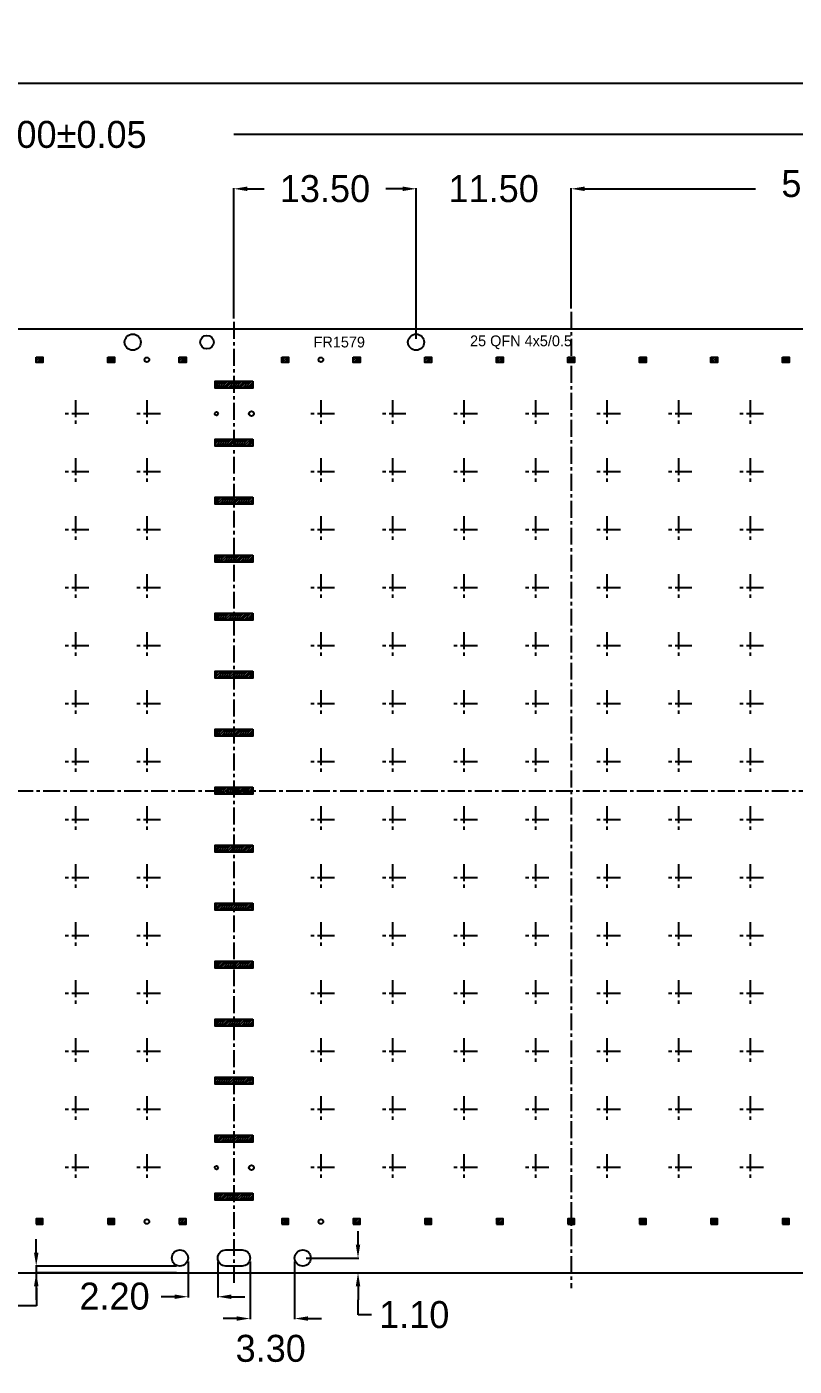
# Model space of a CAD drawing. Extents: x -356 to -83, y -298 to -106.
# Drawn here: x -200.2 to -143.3, y -205.5 to -106.2 of the extents above; entities that cross this region are included whole.
import ezdxf

# ---------------------------------------------------------------- set-up
doc = ezdxf.new("R2010")
doc.units = 0
doc.header["$MEASUREMENT"] = 0
doc.linetypes.add('CENTER', pattern=[2, 1.25, -0.25, 0.25, -0.25])
doc.layers.get('0').update_dxf_attribs({"linetype": 'CONTINUOUS'})
doc.layers.get('DEFPOINTS').update_dxf_attribs({"linetype": 'CONTINUOUS'})
for name, color, linetype in [('CENTER', 1, 'CENTER'), ('DIM', 3, 'CONTINUOUS'), ('half_bottom', 4, 'CONTINUOUS')]:
    doc.layers.add(name, color=color, linetype=linetype)
doc.dimstyles.get("Standard").update_dxf_attribs({"dimtxt": 0.3, "dimasz": 0.2, "dimexe": 0.05, "dimexo": 0.15, "dimgap": 0.05, "dimtad": 0, "dimtoh": 1, "dimdec": 3, "dimdsep": 46, "dimtxsty": 'STANDARD', "dimcen": 0.5, "dimadec": 0, "dimazin": 0, "dimtfac": 1, "dimtdec": 3, "dimtofl": 0, "dimtmove": 0, "dimatfit": 3, "dimfxl": 1, "dimtolj": 1, "dimtzin": 0, "dimarcsym": 0})
pattern_1 = [(45, (-583.58905, 132.13588), (-0.088388348, 0.088388348), [])]
pattern_2 = [(45, (-533.58905, 132.13588), (-0.088388348, 0.088388348), [])]

# ---------------------------------------------------------------- blocks, each defined once
blk = doc.blocks.new('*D0')
at = {"layer": 'DEFPOINTS', "color": 0, "linetype": 'Continuous', "transparency": 16777216}
for p in [(-2.727, 206.937), (7.924, 207.437), (7.924, 206.937)]:
    blk.add_point(p, dxfattribs=at)
at = {"layer": 'DIM', "color": 0, "linetype": 'Continuous', "lineweight": -2, "transparency": 16777216}
for p, q in [((-2.727, 208.437), (-2.727, 209.437)), ((7.674, 207.437), (-2.777, 207.437)), ((7.674, 206.937), (-2.777, 206.937)), ((-2.727, 207.437), (-2.727, 206.937)), ((-2.727, 207.187), (-2.708, 204.483)), ((-2.727, 205.937), (-2.727, 204.937)), ((-2.708, 204.483), (-4.708, 204.483))]:
    blk.add_line(p, q, dxfattribs=at)
at = {"layer": 'DIM', "color": 0, "linetype": 'Continuous', "transparency": 16777216}
for points in [[(-2.893, 208.437), (-2.56, 208.437), (-2.727, 207.437)], [(-2.893, 205.937), (-2.56, 205.937), (-2.727, 206.937)]]:
    blk.add_solid(points, dxfattribs=at)
at = {"layer": 'DIM', "color": 0, "linetype": 'Continuous', "transparency": 16777216, "insert": (-8.374, 204.483), "char_height": 2, "attachment_point": 5}
blk.add_mtext('\\A1;0.50', dxfattribs=at)
blk = doc.blocks.new('*D17')
at = {"layer": 'DEFPOINTS', "color": 0, "linetype": 'Continuous', "transparency": 16777216}
for p in [(13.124, 208.037), (16.424, 208.037), (16.424, 203.55)]:
    blk.add_point(p, dxfattribs=at)
at = {"layer": 'DIM', "color": 0, "linetype": 'Continuous', "lineweight": -2, "transparency": 16777216}
for p, q in [((13.124, 207.787), (13.124, 203.5)), ((16.424, 207.787), (16.424, 203.5)), ((12.124, 203.55), (11.124, 203.55)), ((17.424, 203.55), (18.424, 203.55))]:
    blk.add_line(p, q, dxfattribs=at)
at = {"layer": 'DIM', "color": 0, "linetype": 'Continuous', "transparency": 16777216}
for points in [[(12.124, 203.716), (12.124, 203.383), (13.124, 203.55)], [(17.424, 203.716), (17.424, 203.383), (16.424, 203.55)]]:
    blk.add_solid(points, dxfattribs=at)
at = {"layer": 'DIM', "color": 0, "linetype": 'Continuous', "transparency": 16777216, "insert": (14.653, 201.329), "char_height": 2, "attachment_point": 5}
blk.add_mtext('\\A1;3.30', dxfattribs=at)
blk = doc.blocks.new('*D18')
at = {"layer": 'DEFPOINTS', "color": 0, "linetype": 'Continuous', "transparency": 16777216}
for p in [(8.524, 208.037), (10.724, 208.037), (8.524, 205.167)]:
    blk.add_point(p, dxfattribs=at)
at = {"layer": 'DIM', "color": 0, "linetype": 'Continuous', "lineweight": -2, "transparency": 16777216}
for p, q in [((8.524, 207.787), (8.524, 205.117)), ((10.724, 207.787), (10.724, 205.117)), ((7.524, 205.167), (6.524, 205.167)), ((11.724, 205.167), (12.724, 205.167))]:
    blk.add_line(p, q, dxfattribs=at)
at = {"layer": 'DIM', "color": 0, "linetype": 'Continuous', "transparency": 16777216}
for points in [[(7.524, 205.334), (7.524, 205.001), (8.524, 205.167)], [(11.724, 205.334), (11.724, 205.001), (10.724, 205.167)]]:
    blk.add_solid(points, dxfattribs=at)
at = {"layer": 'DIM', "color": 0, "linetype": 'Continuous', "transparency": 16777216, "insert": (3.079, 205.201), "char_height": 2, "attachment_point": 5}
blk.add_mtext('\\A1;2.20', dxfattribs=at)
blk = doc.blocks.new('*D19')
at = {"layer": 'DEFPOINTS', "color": 0, "linetype": 'Continuous', "transparency": 16777216}
for p in [(17.024, 208.037), (17.024, 206.937), (21.122, 206.937)]:
    blk.add_point(p, dxfattribs=at)
at = {"layer": 'DIM', "color": 0, "linetype": 'Continuous', "lineweight": -2, "transparency": 16777216}
for p, q in [((21.122, 209.037), (21.122, 210.037)), ((17.274, 208.037), (21.172, 208.037)), ((17.274, 206.937), (21.172, 206.937)), ((21.122, 205.937), (21.122, 204.937)), ((21.122, 203.832), (21.122, 204.937)), ((22.122, 203.832), (21.122, 203.832))]:
    blk.add_line(p, q, dxfattribs=at)
at = {"layer": 'DIM', "color": 0, "linetype": 'Continuous', "transparency": 16777216}
for points in [[(20.955, 209.037), (21.289, 209.037), (21.122, 208.037)], [(20.955, 205.937), (21.289, 205.937), (21.122, 206.937)]]:
    blk.add_solid(points, dxfattribs=at)
at = {"layer": 'DIM', "color": 0, "linetype": 'Continuous', "transparency": 16777216, "insert": (25.289, 203.832), "char_height": 2, "attachment_point": 5}
blk.add_mtext('\\A1;1.10', dxfattribs=at)
blk = doc.blocks.new('*D20')
at = {"layer": 'DEFPOINTS', "color": 0, "linetype": 'Continuous', "transparency": 16777216}
for p in [(-113.076, 291.329), (-113.076, 278.177), (86.924, 278.177)]:
    blk.add_point(p, dxfattribs=at)
at = {"layer": 'DIM', "color": 0, "linetype": 'Continuous', "lineweight": -2, "transparency": 16777216}
for p, q in [((-113.076, 278.427), (-113.076, 291.379)), ((-112.076, 291.329), (-38.076, 291.329)), ((85.924, 291.329), (11.924, 291.329)), ((86.924, 278.427), (86.924, 291.379))]:
    blk.add_line(p, q, dxfattribs=at)
at = {"layer": 'DIM', "color": 0, "linetype": 'Continuous', "transparency": 16777216}
for points in [[(-112.076, 291.496), (-112.076, 291.162), (-113.076, 291.329)], [(85.924, 291.496), (85.924, 291.162), (86.924, 291.329)]]:
    blk.add_solid(points, dxfattribs=at)
at = {"layer": 'DIM', "color": 0, "linetype": 'Continuous', "transparency": 16777216, "insert": (-13.076, 291.329), "char_height": 2, "attachment_point": 5}
blk.add_mtext('\\A1;50.00%%p0.030 x 4 = 200.00%%p0.05', dxfattribs=at)
blk = doc.blocks.new('*D21')
at = {"layer": 'DEFPOINTS', "color": 0, "linetype": 'Continuous', "transparency": 16777216}
for p in [(-138.476, 295.117), (-138.476, 275.937), (111.524, 275.939)]:
    blk.add_point(p, dxfattribs=at)
at = {"layer": 'DIM', "color": 0, "linetype": 'Continuous', "lineweight": -2, "transparency": 16777216}
for p, q in [((-138.476, 276.187), (-138.476, 295.167)), ((-137.476, 295.117), (-21.809, 295.117)), ((110.524, 295.117), (-5.142, 295.117)), ((111.524, 276.189), (111.524, 295.167))]:
    blk.add_line(p, q, dxfattribs=at)
at = {"layer": 'DIM', "color": 0, "linetype": 'Continuous', "transparency": 16777216}
for points in [[(-137.476, 295.284), (-137.476, 294.951), (-138.476, 295.117)], [(110.524, 295.284), (110.524, 294.951), (111.524, 295.117)]]:
    blk.add_solid(points, dxfattribs=at)
at = {"layer": 'DIM', "color": 0, "linetype": 'Continuous', "transparency": 16777216, "insert": (-13.476, 295.117), "char_height": 2, "attachment_point": 5}
blk.add_mtext('\\A1;250.00%%p0.1', dxfattribs=at)
blk = doc.blocks.new('*D29')
at = {"layer": 'DEFPOINTS', "color": 0, "linetype": 'Continuous', "transparency": 16777216}
for p in [(36.924, 287.309), (36.924, 281.176), (86.924, 281.176)]:
    blk.add_point(p, dxfattribs=at)
at = {"layer": 'DIM', "color": 0, "linetype": 'Continuous', "lineweight": -2, "transparency": 16777216}
for p, q in [((36.924, 281.426), (36.924, 287.359)), ((37.924, 287.309), (50.591, 287.309)), ((85.924, 287.309), (69.258, 287.309)), ((86.924, 281.426), (86.924, 287.359))]:
    blk.add_line(p, q, dxfattribs=at)
at = {"layer": 'DIM', "color": 0, "linetype": 'Continuous', "transparency": 16777216}
for points in [[(37.924, 287.476), (37.924, 287.142), (36.924, 287.309)], [(85.924, 287.476), (85.924, 287.142), (86.924, 287.309)]]:
    blk.add_solid(points, dxfattribs=at)
at = {"layer": 'DIM', "color": 0, "linetype": 'Continuous', "transparency": 16777216, "insert": (59.924, 287.688), "char_height": 2, "attachment_point": 5}
blk.add_mtext('\\A1;50.00%%p0.030', dxfattribs=at)
blk = doc.blocks.new('*D30')
at = {"layer": 'DEFPOINTS', "color": 0, "linetype": 'Continuous', "transparency": 16777216}
for p in [(36.924, 287.309), (36.924, 278.177), (25.424, 275.937)]:
    blk.add_point(p, dxfattribs=at)
at = {"layer": 'DIM', "color": 0, "linetype": 'Continuous', "lineweight": -2, "transparency": 16777216}
for p, q in [((24.424, 287.309), (23.424, 287.309)), ((25.424, 276.187), (25.424, 287.359)), ((36.924, 278.427), (36.924, 287.359)), ((37.924, 287.309), (38.924, 287.309))]:
    blk.add_line(p, q, dxfattribs=at)
at = {"layer": 'DIM', "color": 0, "linetype": 'Continuous', "transparency": 16777216}
for points in [[(24.424, 287.476), (24.424, 287.142), (25.424, 287.309)], [(37.924, 287.476), (37.924, 287.142), (36.924, 287.309)]]:
    blk.add_solid(points, dxfattribs=at)
at = {"layer": 'DIM', "color": 0, "linetype": 'Continuous', "transparency": 16777216, "insert": (31.174, 287.309), "char_height": 2, "attachment_point": 5}
blk.add_mtext('\\A1;11.50', dxfattribs=at)
blk = doc.blocks.new('*D31')
at = {"layer": 'DEFPOINTS', "color": 0, "linetype": 'Continuous', "transparency": 16777216}
for p in [(11.924, 287.309), (11.924, 277.44), (25.424, 275.937)]:
    blk.add_point(p, dxfattribs=at)
at = {"layer": 'DIM', "color": 0, "linetype": 'Continuous', "lineweight": -2, "transparency": 16777216}
for p, q in [((11.924, 277.69), (11.924, 287.359)), ((12.924, 287.309), (14.174, 287.309)), ((24.424, 287.309), (23.174, 287.309)), ((25.424, 276.187), (25.424, 287.359))]:
    blk.add_line(p, q, dxfattribs=at)
at = {"layer": 'DIM', "color": 0, "linetype": 'Continuous', "transparency": 16777216}
for points in [[(12.924, 287.476), (12.924, 287.142), (11.924, 287.309)], [(24.424, 287.476), (24.424, 287.142), (25.424, 287.309)]]:
    blk.add_solid(points, dxfattribs=at)
at = {"layer": 'DIM', "color": 0, "linetype": 'Continuous', "transparency": 16777216, "insert": (18.674, 287.309), "char_height": 2, "attachment_point": 5}
blk.add_mtext('\\A1;13.50', dxfattribs=at)

msp = doc.modelspace()

# ---------------------------------------------------------------- hatches: boundary and pattern name
at = {"layer": 'half_bottom'}
h = msp.add_hatch(dxfattribs=at)
h.set_pattern_fill('ANSI31', color=256, style=0)
h.set_pattern_definition(pattern_1)
h.paths.add_polyline_path([(-199.00226, -130.67707), (-199.50226, -130.67707), (-199.50226, -131.07707), (-199.00226, -131.07707)])
h = msp.add_hatch(dxfattribs=at)
h.set_pattern_fill('ANSI31', color=256, style=0)
h.set_pattern_definition(pattern_1)
h.paths.add_polyline_path([(-193.70226, -130.67707), (-194.20226, -130.67707), (-194.20226, -131.07707), (-193.70226, -131.07707)])
h = msp.add_hatch(dxfattribs=at)
h.set_pattern_fill('ANSI31', color=256, style=0)
h.set_pattern_definition(pattern_1)
h.paths.add_polyline_path([(-188.40226, -130.67707), (-188.90226, -130.67707), (-188.90226, -131.07707), (-188.40226, -131.07707)])
h = msp.add_hatch(dxfattribs=at)
h.set_pattern_fill('ANSI31', color=256, style=0)
h.set_pattern_definition(pattern_2)
h.paths.add_polyline_path([(-180.80226, -130.67707), (-181.30226, -130.67707), (-181.30226, -131.07707), (-180.80226, -131.07707)])
h = msp.add_hatch(dxfattribs=at)
h.set_pattern_fill('ANSI31', color=256, style=0)
h.set_pattern_definition(pattern_2)
h.paths.add_polyline_path([(-175.50226, -130.67707), (-176.00226, -130.67707), (-176.00226, -131.07707), (-175.50226, -131.07707)])
h = msp.add_hatch(dxfattribs=at)
h.set_pattern_fill('ANSI31', color=256, style=0)
h.set_pattern_definition(pattern_2)
h.paths.add_polyline_path([(-170.20226, -130.67707), (-170.70226, -130.67707), (-170.70226, -131.07707), (-170.20226, -131.07707)])
h = msp.add_hatch(dxfattribs=at)
h.set_pattern_fill('ANSI31', color=256, style=0)
h.set_pattern_definition(pattern_2)
h.paths.add_polyline_path([(-164.90226, -130.67707), (-165.40226, -130.67707), (-165.40226, -131.07707), (-164.90226, -131.07707)])
h = msp.add_hatch(dxfattribs=at)
h.set_pattern_fill('ANSI31', color=256, style=0)
h.set_pattern_definition(pattern_2)
h.paths.add_polyline_path([(-159.60226, -130.67707), (-160.10226, -130.67707), (-160.10226, -131.07707), (-159.60226, -131.07707)])
h = msp.add_hatch(dxfattribs=at)
h.set_pattern_fill('ANSI31', color=256, style=0)
h.set_pattern_definition(pattern_2)
h.paths.add_polyline_path([(-154.30226, -130.67707), (-154.80226, -130.67707), (-154.80226, -131.07707), (-154.30226, -131.07707)])
h = msp.add_hatch(dxfattribs=at)
h.set_pattern_fill('ANSI31', color=256, style=0)
h.set_pattern_definition(pattern_2)
h.paths.add_polyline_path([(-149.00226, -130.67707), (-149.50226, -130.67707), (-149.50226, -131.07707), (-149.00226, -131.07707)])
h = msp.add_hatch(dxfattribs=at)
h.set_pattern_fill('ANSI31', color=256, style=0)
h.set_pattern_definition(pattern_2)
h.paths.add_polyline_path([(-143.70226, -130.67707), (-144.20226, -130.67707), (-144.20226, -131.07707), (-143.70226, -131.07707)])
h = msp.add_hatch(dxfattribs=at)
h.set_pattern_fill('ANSI31', color=256, angle=180, style=0)
h.set_pattern_definition([(225, (-533.58905, 132.13588), (0.088388348, -0.088388348), [])])
h.paths.add_polyline_path([(-183.45226, -132.47707), (-186.25226, -132.47707), (-186.25226, -132.97707), (-183.45226, -132.97707)])
h.paths.add_polyline_path([(-183.45226, -136.77707), (-186.25226, -136.77707), (-186.25226, -137.27707), (-183.45226, -137.27707)])
h.paths.add_polyline_path([(-183.45226, -141.07707), (-186.25226, -141.07707), (-186.25226, -141.57707), (-183.45226, -141.57707)])
h.paths.add_polyline_path([(-183.45226, -145.37707), (-186.25226, -145.37707), (-186.25226, -145.87707), (-183.45226, -145.87707)])
h.paths.add_polyline_path([(-183.45226, -149.67707), (-186.25226, -149.67707), (-186.25226, -150.17707), (-183.45226, -150.17707)])
h.paths.add_polyline_path([(-183.45226, -153.97707), (-186.25226, -153.97707), (-186.25226, -154.47707), (-183.45226, -154.47707)])
h.paths.add_polyline_path([(-183.45226, -158.27707), (-186.25226, -158.27707), (-186.25226, -158.77707), (-183.45226, -158.77707)])
h.paths.add_polyline_path([(-183.45226, -162.57707), (-186.25226, -162.57707), (-186.25226, -163.07707), (-183.45226, -163.07707)])
h.paths.add_polyline_path([(-183.45226, -166.87707), (-186.25226, -166.87707), (-186.25226, -167.37707), (-183.45226, -167.37707)])
h.paths.add_polyline_path([(-183.45226, -171.17707), (-186.25226, -171.17707), (-186.25226, -171.67707), (-183.45226, -171.67707)])
h.paths.add_polyline_path([(-183.45226, -175.47707), (-186.25226, -175.47707), (-186.25226, -175.97707), (-183.45226, -175.97707)])
h.paths.add_polyline_path([(-183.45226, -179.77707), (-186.25226, -179.77707), (-186.25226, -180.27707), (-183.45226, -180.27707)])
h.paths.add_polyline_path([(-183.45226, -184.07707), (-186.25226, -184.07707), (-186.25226, -184.57707), (-183.45226, -184.57707)])
h.paths.add_polyline_path([(-183.45226, -188.37707), (-186.25226, -188.37707), (-186.25226, -188.87707), (-183.45226, -188.87707)])
h.paths.add_polyline_path([(-183.45226, -192.67707), (-186.25226, -192.67707), (-186.25226, -193.17707), (-183.45226, -193.17707)])
h = msp.add_hatch(dxfattribs=at)
h.set_pattern_fill('ANSI31', color=256, style=0)
h.set_pattern_definition(pattern_1)
h.paths.add_polyline_path([(-199.00226, -194.57707), (-199.50226, -194.57707), (-199.50226, -194.97707), (-199.00226, -194.97707)])
h = msp.add_hatch(dxfattribs=at)
h.set_pattern_fill('ANSI31', color=256, style=0)
h.set_pattern_definition(pattern_1)
h.paths.add_polyline_path([(-193.70226, -194.57707), (-194.20226, -194.57707), (-194.20226, -194.97707), (-193.70226, -194.97707)])
h = msp.add_hatch(dxfattribs=at)
h.set_pattern_fill('ANSI31', color=256, style=0)
h.set_pattern_definition(pattern_1)
h.paths.add_polyline_path([(-188.40226, -194.57707), (-188.90226, -194.57707), (-188.90226, -194.97707), (-188.40226, -194.97707)])
h = msp.add_hatch(dxfattribs=at)
h.set_pattern_fill('ANSI31', color=256, style=0)
h.set_pattern_definition(pattern_2)
h.paths.add_polyline_path([(-180.80226, -194.57707), (-181.30226, -194.57707), (-181.30226, -194.97707), (-180.80226, -194.97707)])
h = msp.add_hatch(dxfattribs=at)
h.set_pattern_fill('ANSI31', color=256, style=0)
h.set_pattern_definition(pattern_2)
h.paths.add_polyline_path([(-175.50226, -194.57707), (-176.00226, -194.57707), (-176.00226, -194.97707), (-175.50226, -194.97707)])
h = msp.add_hatch(dxfattribs=at)
h.set_pattern_fill('ANSI31', color=256, style=0)
h.set_pattern_definition(pattern_2)
h.paths.add_polyline_path([(-170.20226, -194.57707), (-170.70226, -194.57707), (-170.70226, -194.97707), (-170.20226, -194.97707)])
h = msp.add_hatch(dxfattribs=at)
h.set_pattern_fill('ANSI31', color=256, style=0)
h.set_pattern_definition(pattern_2)
h.paths.add_polyline_path([(-164.90226, -194.57707), (-165.40226, -194.57707), (-165.40226, -194.97707), (-164.90226, -194.97707)])
h = msp.add_hatch(dxfattribs=at)
h.set_pattern_fill('ANSI31', color=256, style=0)
h.set_pattern_definition(pattern_2)
h.paths.add_polyline_path([(-159.60226, -194.57707), (-160.10226, -194.57707), (-160.10226, -194.97707), (-159.60226, -194.97707)])
h = msp.add_hatch(dxfattribs=at)
h.set_pattern_fill('ANSI31', color=256, style=0)
h.set_pattern_definition(pattern_2)
h.paths.add_polyline_path([(-154.30226, -194.57707), (-154.80226, -194.57707), (-154.80226, -194.97707), (-154.30226, -194.97707)])
h = msp.add_hatch(dxfattribs=at)
h.set_pattern_fill('ANSI31', color=256, style=0)
h.set_pattern_definition(pattern_2)
h.paths.add_polyline_path([(-149.00226, -194.57707), (-149.50226, -194.57707), (-149.50226, -194.97707), (-149.00226, -194.97707)])
h = msp.add_hatch(dxfattribs=at)
h.set_pattern_fill('ANSI31', color=256, style=0)
h.set_pattern_definition(pattern_2)
h.paths.add_polyline_path([(-143.70226, -194.57707), (-144.20226, -194.57707), (-144.20226, -194.97707), (-143.70226, -194.97707)])

# ---------------------------------------------------------------- linework, layer by layer
for p, q in [((-334.25226, -128.57707), (-86.25101, -128.57707)), ((-333.4558, -198.57707), (-86.24872, -198.57707))]:
    msp.add_line(p, q)
msp.add_lwpolyline([(-184.25226, -196.87707, -1), (-184.25226, -198.07707), (-185.45226, -198.07707, -1), (-185.45226, -196.87707)], format="xyb", close=True)
for centre, radius in [((-192.35226, -129.57707), 0.6), ((-186.85226, -129.57707), 0.5), ((-171.35226, -129.57707), 0.6), ((-191.30226, -130.87707), 0.175), ((-178.40226, -130.87707), 0.175), ((-186.15226, -134.87707), 0.125), ((-183.55226, -134.87707), 0.185), ((-186.15226, -190.77707), 0.125), ((-183.55226, -190.77707), 0.185), ((-191.30226, -194.77707), 0.175), ((-178.40226, -194.77707), 0.175), ((-188.85226, -197.47707), 0.6), ((-179.75226, -197.47707), 0.6)]:
    msp.add_circle(centre, radius)
at = {"layer": 'CENTER'}
for p, q in [((-184.85226, -128.07396), (-184.85226, -199.4057)), ((-159.85226, -127.33728), (-159.85226, -199.7112)), ((-196.60226, -133.87707), (-196.60226, -135.87707)), ((-191.30226, -133.87707), (-191.30226, -135.87707)), ((-178.40226, -133.87707), (-178.40226, -135.87707)), ((-173.10226, -133.87707), (-173.10226, -135.87707)), ((-167.80226, -133.87707), (-167.80226, -135.87707)), ((-162.50226, -133.87707), (-162.50226, -135.87707)), ((-157.20226, -133.87707), (-157.20226, -135.87707)), ((-151.90226, -133.87707), (-151.90226, -135.87707)), ((-146.60226, -133.87707), (-146.60226, -135.87707)), ((-195.60226, -134.87707), (-197.60226, -134.87707)), ((-190.30226, -134.87707), (-192.30226, -134.87707)), ((-177.40226, -134.87707), (-179.40226, -134.87707)), ((-172.10226, -134.87707), (-174.10226, -134.87707)), ((-166.80226, -134.87707), (-168.80226, -134.87707)), ((-161.50226, -134.87707), (-163.50226, -134.87707)), ((-156.20226, -134.87707), (-158.20226, -134.87707)), ((-150.90226, -134.87707), (-152.90226, -134.87707)), ((-145.60226, -134.87707), (-147.60226, -134.87707)), ((-196.60226, -138.17707), (-196.60226, -140.17707)), ((-191.30226, -138.17707), (-191.30226, -140.17707)), ((-178.40226, -138.17707), (-178.40226, -140.17707)), ((-173.10226, -138.17707), (-173.10226, -140.17707)), ((-167.80226, -138.17707), (-167.80226, -140.17707)), ((-162.50226, -138.17707), (-162.50226, -140.17707)), ((-157.20226, -138.17707), (-157.20226, -140.17707)), ((-151.90226, -138.17707), (-151.90226, -140.17707)), ((-146.60226, -138.17707), (-146.60226, -140.17707)), ((-195.60226, -139.17707), (-197.60226, -139.17707)), ((-190.30226, -139.17707), (-192.30226, -139.17707)), ((-177.40226, -139.17707), (-179.40226, -139.17707)), ((-172.10226, -139.17707), (-174.10226, -139.17707)), ((-166.80226, -139.17707), (-168.80226, -139.17707)), ((-161.50226, -139.17707), (-163.50226, -139.17707)), ((-156.20226, -139.17707), (-158.20226, -139.17707)), ((-150.90226, -139.17707), (-152.90226, -139.17707)), ((-145.60226, -139.17707), (-147.60226, -139.17707)), ((-196.60226, -142.47707), (-196.60226, -144.47707)), ((-191.30226, -142.47707), (-191.30226, -144.47707)), ((-178.40226, -142.47707), (-178.40226, -144.47707)), ((-173.10226, -142.47707), (-173.10226, -144.47707)), ((-167.80226, -142.47707), (-167.80226, -144.47707)), ((-162.50226, -142.47707), (-162.50226, -144.47707)), ((-157.20226, -142.47707), (-157.20226, -144.47707)), ((-151.90226, -142.47707), (-151.90226, -144.47707)), ((-146.60226, -142.47707), (-146.60226, -144.47707)), ((-195.60226, -143.47707), (-197.60226, -143.47707)), ((-190.30226, -143.47707), (-192.30226, -143.47707)), ((-177.40226, -143.47707), (-179.40226, -143.47707)), ((-172.10226, -143.47707), (-174.10226, -143.47707)), ((-166.80226, -143.47707), (-168.80226, -143.47707)), ((-161.50226, -143.47707), (-163.50226, -143.47707)), ((-156.20226, -143.47707), (-158.20226, -143.47707)), ((-150.90226, -143.47707), (-152.90226, -143.47707)), ((-145.60226, -143.47707), (-147.60226, -143.47707)), ((-196.60226, -146.77707), (-196.60226, -148.77707)), ((-191.30226, -146.77707), (-191.30226, -148.77707)), ((-178.40226, -146.77707), (-178.40226, -148.77707)), ((-173.10226, -146.77707), (-173.10226, -148.77707)), ((-167.80226, -146.77707), (-167.80226, -148.77707)), ((-162.50226, -146.77707), (-162.50226, -148.77707)), ((-157.20226, -146.77707), (-157.20226, -148.77707)), ((-151.90226, -146.77707), (-151.90226, -148.77707)), ((-146.60226, -146.77707), (-146.60226, -148.77707)), ((-195.60226, -147.77707), (-197.60226, -147.77707)), ((-190.30226, -147.77707), (-192.30226, -147.77707)), ((-177.40226, -147.77707), (-179.40226, -147.77707)), ((-172.10226, -147.77707), (-174.10226, -147.77707)), ((-166.80226, -147.77707), (-168.80226, -147.77707)), ((-161.50226, -147.77707), (-163.50226, -147.77707)), ((-156.20226, -147.77707), (-158.20226, -147.77707)), ((-150.90226, -147.77707), (-152.90226, -147.77707)), ((-145.60226, -147.77707), (-147.60226, -147.77707)), ((-196.60226, -151.07707), (-196.60226, -153.07707)), ((-191.30226, -151.07707), (-191.30226, -153.07707)), ((-178.40226, -151.07707), (-178.40226, -153.07707)), ((-173.10226, -151.07707), (-173.10226, -153.07707)), ((-167.80226, -151.07707), (-167.80226, -153.07707)), ((-162.50226, -151.07707), (-162.50226, -153.07707)), ((-157.20226, -151.07707), (-157.20226, -153.07707)), ((-151.90226, -151.07707), (-151.90226, -153.07707)), ((-146.60226, -151.07707), (-146.60226, -153.07707)), ((-195.60226, -152.07707), (-197.60226, -152.07707)), ((-190.30226, -152.07707), (-192.30226, -152.07707)), ((-177.40226, -152.07707), (-179.40226, -152.07707)), ((-172.10226, -152.07707), (-174.10226, -152.07707)), ((-166.80226, -152.07707), (-168.80226, -152.07707)), ((-161.50226, -152.07707), (-163.50226, -152.07707)), ((-156.20226, -152.07707), (-158.20226, -152.07707)), ((-150.90226, -152.07707), (-152.90226, -152.07707)), ((-145.60226, -152.07707), (-147.60226, -152.07707)), ((-196.60226, -155.37707), (-196.60226, -157.37707)), ((-191.30226, -155.37707), (-191.30226, -157.37707)), ((-178.40226, -155.37707), (-178.40226, -157.37707)), ((-173.10226, -155.37707), (-173.10226, -157.37707)), ((-167.80226, -155.37707), (-167.80226, -157.37707)), ((-162.50226, -155.37707), (-162.50226, -157.37707)), ((-157.20226, -155.37707), (-157.20226, -157.37707)), ((-151.90226, -155.37707), (-151.90226, -157.37707)), ((-146.60226, -155.37707), (-146.60226, -157.37707)), ((-195.60226, -156.37707), (-197.60226, -156.37707)), ((-190.30226, -156.37707), (-192.30226, -156.37707)), ((-177.40226, -156.37707), (-179.40226, -156.37707)), ((-172.10226, -156.37707), (-174.10226, -156.37707)), ((-166.80226, -156.37707), (-168.80226, -156.37707)), ((-161.50226, -156.37707), (-163.50226, -156.37707)), ((-156.20226, -156.37707), (-158.20226, -156.37707)), ((-150.90226, -156.37707), (-152.90226, -156.37707)), ((-145.60226, -156.37707), (-147.60226, -156.37707)), ((-196.60226, -159.67707), (-196.60226, -161.67707)), ((-191.30226, -159.67707), (-191.30226, -161.67707)), ((-178.40226, -159.67707), (-178.40226, -161.67707)), ((-173.10226, -159.67707), (-173.10226, -161.67707)), ((-167.80226, -159.67707), (-167.80226, -161.67707)), ((-162.50226, -159.67707), (-162.50226, -161.67707)), ((-157.20226, -159.67707), (-157.20226, -161.67707)), ((-151.90226, -159.67707), (-151.90226, -161.67707)), ((-146.60226, -159.67707), (-146.60226, -161.67707)), ((-195.60226, -160.67707), (-197.60226, -160.67707)), ((-190.30226, -160.67707), (-192.30226, -160.67707)), ((-177.40226, -160.67707), (-179.40226, -160.67707)), ((-172.10226, -160.67707), (-174.10226, -160.67707)), ((-166.80226, -160.67707), (-168.80226, -160.67707)), ((-161.50226, -160.67707), (-163.50226, -160.67707)), ((-156.20226, -160.67707), (-158.20226, -160.67707)), ((-150.90226, -160.67707), (-152.90226, -160.67707)), ((-145.60226, -160.67707), (-147.60226, -160.67707)), ((-336.98816, -162.82707), (-83.95473, -162.82707)), ((-196.60226, -163.97707), (-196.60226, -165.97707)), ((-191.30226, -163.97707), (-191.30226, -165.97707)), ((-178.40226, -163.97707), (-178.40226, -165.97707)), ((-173.10226, -163.97707), (-173.10226, -165.97707)), ((-167.80226, -163.97707), (-167.80226, -165.97707)), ((-162.50226, -163.97707), (-162.50226, -165.97707)), ((-157.20226, -163.97707), (-157.20226, -165.97707)), ((-151.90226, -163.97707), (-151.90226, -165.97707)), ((-146.60226, -163.97707), (-146.60226, -165.97707)), ((-195.60226, -164.97707), (-197.60226, -164.97707)), ((-190.30226, -164.97707), (-192.30226, -164.97707)), ((-177.40226, -164.97707), (-179.40226, -164.97707)), ((-172.10226, -164.97707), (-174.10226, -164.97707)), ((-166.80226, -164.97707), (-168.80226, -164.97707)), ((-161.50226, -164.97707), (-163.50226, -164.97707)), ((-156.20226, -164.97707), (-158.20226, -164.97707)), ((-150.90226, -164.97707), (-152.90226, -164.97707)), ((-145.60226, -164.97707), (-147.60226, -164.97707)), ((-196.60226, -168.27707), (-196.60226, -170.27707)), ((-191.30226, -168.27707), (-191.30226, -170.27707)), ((-178.40226, -168.27707), (-178.40226, -170.27707)), ((-173.10226, -168.27707), (-173.10226, -170.27707)), ((-167.80226, -168.27707), (-167.80226, -170.27707)), ((-162.50226, -168.27707), (-162.50226, -170.27707)), ((-157.20226, -168.27707), (-157.20226, -170.27707)), ((-151.90226, -168.27707), (-151.90226, -170.27707)), ((-146.60226, -168.27707), (-146.60226, -170.27707)), ((-195.60226, -169.27707), (-197.60226, -169.27707)), ((-190.30226, -169.27707), (-192.30226, -169.27707)), ((-177.40226, -169.27707), (-179.40226, -169.27707)), ((-172.10226, -169.27707), (-174.10226, -169.27707)), ((-166.80226, -169.27707), (-168.80226, -169.27707)), ((-161.50226, -169.27707), (-163.50226, -169.27707)), ((-156.20226, -169.27707), (-158.20226, -169.27707)), ((-150.90226, -169.27707), (-152.90226, -169.27707)), ((-145.60226, -169.27707), (-147.60226, -169.27707)), ((-196.60226, -172.57707), (-196.60226, -174.57707)), ((-191.30226, -172.57707), (-191.30226, -174.57707)), ((-178.40226, -172.57707), (-178.40226, -174.57707)), ((-173.10226, -172.57707), (-173.10226, -174.57707)), ((-167.80226, -172.57707), (-167.80226, -174.57707)), ((-162.50226, -172.57707), (-162.50226, -174.57707)), ((-157.20226, -172.57707), (-157.20226, -174.57707)), ((-151.90226, -172.57707), (-151.90226, -174.57707)), ((-146.60226, -172.57707), (-146.60226, -174.57707)), ((-195.60226, -173.57707), (-197.60226, -173.57707)), ((-190.30226, -173.57707), (-192.30226, -173.57707)), ((-177.40226, -173.57707), (-179.40226, -173.57707)), ((-172.10226, -173.57707), (-174.10226, -173.57707)), ((-166.80226, -173.57707), (-168.80226, -173.57707)), ((-161.50226, -173.57707), (-163.50226, -173.57707)), ((-156.20226, -173.57707), (-158.20226, -173.57707)), ((-150.90226, -173.57707), (-152.90226, -173.57707)), ((-145.60226, -173.57707), (-147.60226, -173.57707)), ((-196.60226, -176.87707), (-196.60226, -178.87707)), ((-191.30226, -176.87707), (-191.30226, -178.87707)), ((-178.40226, -176.87707), (-178.40226, -178.87707)), ((-173.10226, -176.87707), (-173.10226, -178.87707)), ((-167.80226, -176.87707), (-167.80226, -178.87707)), ((-162.50226, -176.87707), (-162.50226, -178.87707)), ((-157.20226, -176.87707), (-157.20226, -178.87707)), ((-151.90226, -176.87707), (-151.90226, -178.87707)), ((-146.60226, -176.87707), (-146.60226, -178.87707)), ((-195.60226, -177.87707), (-197.60226, -177.87707)), ((-190.30226, -177.87707), (-192.30226, -177.87707)), ((-177.40226, -177.87707), (-179.40226, -177.87707)), ((-172.10226, -177.87707), (-174.10226, -177.87707)), ((-166.80226, -177.87707), (-168.80226, -177.87707)), ((-161.50226, -177.87707), (-163.50226, -177.87707)), ((-156.20226, -177.87707), (-158.20226, -177.87707)), ((-150.90226, -177.87707), (-152.90226, -177.87707)), ((-145.60226, -177.87707), (-147.60226, -177.87707)), ((-196.60226, -181.17707), (-196.60226, -183.17707)), ((-191.30226, -181.17707), (-191.30226, -183.17707)), ((-178.40226, -181.17707), (-178.40226, -183.17707)), ((-173.10226, -181.17707), (-173.10226, -183.17707)), ((-167.80226, -181.17707), (-167.80226, -183.17707)), ((-162.50226, -181.17707), (-162.50226, -183.17707)), ((-157.20226, -181.17707), (-157.20226, -183.17707)), ((-151.90226, -181.17707), (-151.90226, -183.17707)), ((-146.60226, -181.17707), (-146.60226, -183.17707)), ((-195.60226, -182.17707), (-197.60226, -182.17707)), ((-190.30226, -182.17707), (-192.30226, -182.17707)), ((-177.40226, -182.17707), (-179.40226, -182.17707)), ((-172.10226, -182.17707), (-174.10226, -182.17707)), ((-166.80226, -182.17707), (-168.80226, -182.17707)), ((-161.50226, -182.17707), (-163.50226, -182.17707)), ((-156.20226, -182.17707), (-158.20226, -182.17707)), ((-150.90226, -182.17707), (-152.90226, -182.17707)), ((-145.60226, -182.17707), (-147.60226, -182.17707)), ((-196.60226, -185.47707), (-196.60226, -187.47707)), ((-191.30226, -185.47707), (-191.30226, -187.47707)), ((-178.40226, -185.47707), (-178.40226, -187.47707)), ((-173.10226, -185.47707), (-173.10226, -187.47707)), ((-167.80226, -185.47707), (-167.80226, -187.47707)), ((-162.50226, -185.47707), (-162.50226, -187.47707)), ((-157.20226, -185.47707), (-157.20226, -187.47707)), ((-151.90226, -185.47707), (-151.90226, -187.47707)), ((-146.60226, -185.47707), (-146.60226, -187.47707)), ((-195.60226, -186.47707), (-197.60226, -186.47707)), ((-190.30226, -186.47707), (-192.30226, -186.47707)), ((-177.40226, -186.47707), (-179.40226, -186.47707)), ((-172.10226, -186.47707), (-174.10226, -186.47707)), ((-166.80226, -186.47707), (-168.80226, -186.47707)), ((-161.50226, -186.47707), (-163.50226, -186.47707)), ((-156.20226, -186.47707), (-158.20226, -186.47707)), ((-150.90226, -186.47707), (-152.90226, -186.47707)), ((-145.60226, -186.47707), (-147.60226, -186.47707)), ((-196.60226, -189.77707), (-196.60226, -191.77707)), ((-191.30226, -189.77707), (-191.30226, -191.77707)), ((-178.40226, -189.77707), (-178.40226, -191.77707)), ((-173.10226, -189.77707), (-173.10226, -191.77707)), ((-167.80226, -189.77707), (-167.80226, -191.77707)), ((-162.50226, -189.77707), (-162.50226, -191.77707)), ((-157.20226, -189.77707), (-157.20226, -191.77707)), ((-151.90226, -189.77707), (-151.90226, -191.77707)), ((-146.60226, -189.77707), (-146.60226, -191.77707)), ((-195.60226, -190.77707), (-197.60226, -190.77707)), ((-190.30226, -190.77707), (-192.30226, -190.77707)), ((-177.40226, -190.77707), (-179.40226, -190.77707)), ((-172.10226, -190.77707), (-174.10226, -190.77707)), ((-166.80226, -190.77707), (-168.80226, -190.77707)), ((-161.50226, -190.77707), (-163.50226, -190.77707)), ((-156.20226, -190.77707), (-158.20226, -190.77707)), ((-150.90226, -190.77707), (-152.90226, -190.77707)), ((-145.60226, -190.77707), (-147.60226, -190.77707))]:
    msp.add_line(p, q, dxfattribs=at)
at = {"layer": 'half_bottom'}
for points in [[(-199.50226, -130.67707), (-199.00226, -130.67707), (-199.00226, -131.07707), (-199.50226, -131.07707)], [(-194.20226, -130.67707), (-193.70226, -130.67707), (-193.70226, -131.07707), (-194.20226, -131.07707)], [(-188.90226, -130.67707), (-188.40226, -130.67707), (-188.40226, -131.07707), (-188.90226, -131.07707)], [(-181.30226, -130.67707), (-180.80226, -130.67707), (-180.80226, -131.07707), (-181.30226, -131.07707)], [(-176.00226, -130.67707), (-175.50226, -130.67707), (-175.50226, -131.07707), (-176.00226, -131.07707)], [(-170.70226, -130.67707), (-170.20226, -130.67707), (-170.20226, -131.07707), (-170.70226, -131.07707)], [(-165.40226, -130.67707), (-164.90226, -130.67707), (-164.90226, -131.07707), (-165.40226, -131.07707)], [(-160.10226, -130.67707), (-159.60226, -130.67707), (-159.60226, -131.07707), (-160.10226, -131.07707)], [(-154.80226, -130.67707), (-154.30226, -130.67707), (-154.30226, -131.07707), (-154.80226, -131.07707)], [(-149.50226, -130.67707), (-149.00226, -130.67707), (-149.00226, -131.07707), (-149.50226, -131.07707)], [(-144.20226, -130.67707), (-143.70226, -130.67707), (-143.70226, -131.07707), (-144.20226, -131.07707)], [(-183.45226, -132.47707), (-183.45226, -132.97707), (-186.25226, -132.97707), (-186.25226, -132.47707)], [(-183.45226, -136.77707), (-183.45226, -137.27707), (-186.25226, -137.27707), (-186.25226, -136.77707)], [(-183.45226, -141.07707), (-183.45226, -141.57707), (-186.25226, -141.57707), (-186.25226, -141.07707)], [(-183.45226, -145.37707), (-183.45226, -145.87707), (-186.25226, -145.87707), (-186.25226, -145.37707)], [(-183.45226, -149.67707), (-183.45226, -150.17707), (-186.25226, -150.17707), (-186.25226, -149.67707)], [(-183.45226, -153.97707), (-183.45226, -154.47707), (-186.25226, -154.47707), (-186.25226, -153.97707)], [(-183.45226, -158.27707), (-183.45226, -158.77707), (-186.25226, -158.77707), (-186.25226, -158.27707)], [(-183.45226, -162.57707), (-183.45226, -163.07707), (-186.25226, -163.07707), (-186.25226, -162.57707)], [(-183.45226, -166.87707), (-183.45226, -167.37707), (-186.25226, -167.37707), (-186.25226, -166.87707)], [(-183.45226, -171.17707), (-183.45226, -171.67707), (-186.25226, -171.67707), (-186.25226, -171.17707)], [(-183.45226, -175.47707), (-183.45226, -175.97707), (-186.25226, -175.97707), (-186.25226, -175.47707)], [(-183.45226, -179.77707), (-183.45226, -180.27707), (-186.25226, -180.27707), (-186.25226, -179.77707)], [(-183.45226, -184.07707), (-183.45226, -184.57707), (-186.25226, -184.57707), (-186.25226, -184.07707)], [(-183.45226, -188.37707), (-183.45226, -188.87707), (-186.25226, -188.87707), (-186.25226, -188.37707)], [(-183.45226, -192.67707), (-183.45226, -193.17707), (-186.25226, -193.17707), (-186.25226, -192.67707)], [(-199.50226, -194.97707), (-199.00226, -194.97707), (-199.00226, -194.57707), (-199.50226, -194.57707)], [(-194.20226, -194.97707), (-193.70226, -194.97707), (-193.70226, -194.57707), (-194.20226, -194.57707)], [(-188.90226, -194.97707), (-188.40226, -194.97707), (-188.40226, -194.57707), (-188.90226, -194.57707)], [(-181.30226, -194.97707), (-180.80226, -194.97707), (-180.80226, -194.57707), (-181.30226, -194.57707)], [(-176.00226, -194.97707), (-175.50226, -194.97707), (-175.50226, -194.57707), (-176.00226, -194.57707)], [(-170.70226, -194.97707), (-170.20226, -194.97707), (-170.20226, -194.57707), (-170.70226, -194.57707)], [(-165.40226, -194.97707), (-164.90226, -194.97707), (-164.90226, -194.57707), (-165.40226, -194.57707)], [(-160.10226, -194.97707), (-159.60226, -194.97707), (-159.60226, -194.57707), (-160.10226, -194.57707)], [(-154.80226, -194.97707), (-154.30226, -194.97707), (-154.30226, -194.57707), (-154.80226, -194.57707)], [(-149.50226, -194.97707), (-149.00226, -194.97707), (-149.00226, -194.57707), (-149.50226, -194.57707)], [(-144.20226, -194.97707), (-143.70226, -194.97707), (-143.70226, -194.57707), (-144.20226, -194.57707)]]:
    msp.add_lwpolyline(points, close=True, dxfattribs=at)

# ---------------------------------------------------------------- texts
at = {"linetype": 'Continuous'}
for s, p in [('25 QFN 4x5/0.5', (-167.3498, -129.87706)), ('FR1579', (-178.94636, -129.96627))]:
    msp.add_text(s, height=0.8, dxfattribs=at).set_placement(p)

# ---------------------------------------------------------------- dimensions: what is measured, and where the dimension line sits
at = {"layer": 'DIM', "linetype": 'Continuous'}
for base, p1, p2, text, override, picture, middle in [((-309.85226, -114.18538), (-109.85226, -127.33728), (-309.85226, -127.33728), '50.00%%p0.030 x 4 = <>.00%%p0.05', {"dimtxt": 2, "dimasz": 1, "dimexo": 0.25, "dimgap": 1, "dimtmove": 1}, '*D20', (-209.85226, -114.18538)), ((-335.25226, -110.39716), (-85.25226, -129.57582), (-335.25226, -129.57707), '<>.00%%p0.1', {"dimtxt": 2, "dimasz": 1, "dimexo": 0.25, "dimgap": 1, "dimtmove": 1}, '*D21', (-210.25226, -110.39716)), ((-184.85226, -118.20539), (-171.35226, -129.57707), (-184.85226, -128.07396), '<>0', {"dimtxt": 2, "dimasz": 1, "dimexo": 0.25, "dimgap": 1, "dimtmove": 2}, '*D31', (-178.10226, -118.20539)), ((-159.85226, -118.20539), (-171.35226, -129.57707), (-159.85226, -127.33728), '<>0', {"dimtxt": 2, "dimasz": 1, "dimexo": 0.25, "dimgap": 1, "dimtmove": 2}, '*D30', (-165.60226, -118.20539))]:
    dim = msp.add_linear_dim(base=base, p1=p1, p2=p2, angle=180, text=text, dimstyle='STANDARD', override=override, dxfattribs=at)
    dim.commit()
    dim.dimension.update_dxf_attribs({"geometry": picture, "text_midpoint": middle, "insert": (-196.77653, -405.51438)})
for base, p1, p2, angle, text, override, picture, middle in [((-159.85226, -118.20539), (-109.85226, -124.33855), (-159.85226, -124.33855), 180, '<>.00%%p0.030', {"dimtxt": 2, "dimasz": 1, "dimexo": 0.25, "dimgap": 1, "dimtmove": 1}, '*D29', (-136.85226, -117.82672)), ((-175.65446, -198.57707), (-179.75226, -197.47707), (-179.75226, -198.57707), 270, '<>0', {"dimtxt": 2, "dimasz": 1, "dimexo": 0.25, "dimgap": 1, "dimtmove": 1}, '*D19', (-174.8777, -201.68219)), ((-199.50335, -198.57707), (-188.85226, -198.07707), (-188.85226, -198.57707), 270, '<>0', {"dimtxt": 2, "dimasz": 1, "dimexo": 0.25, "dimgap": 1, "dimtmove": 1}, '*D0', (-202.48424, -201.0309)), ((-188.25226, -200.3469), (-186.05226, -197.47707), (-188.25226, -197.47707), 180, '<>0', {"dimtxt": 2, "dimasz": 1, "dimexo": 0.25, "dimgap": 1, "dimtmove": 2}, '*D18', (-193.69783, -200.3138)), ((-180.35226, -201.96464), (-183.65226, -197.47707), (-180.35226, -197.47707), 180, '<>0', {"dimtxt": 2, "dimasz": 1, "dimexo": 0.25, "dimgap": 1, "dimtmove": 2}, '*D17', (-182.12373, -204.18514))]:
    dim = msp.add_linear_dim(base=base, p1=p1, p2=p2, angle=angle, text=text, dimstyle='STANDARD', override=override, dxfattribs=at)
    dim.commit()
    dim.dimension.update_dxf_attribs({"geometry": picture, "text_midpoint": middle, "dimtype": 128, "insert": (-196.77653, -405.51438)})

doc.saveas('drawing.dxf')
